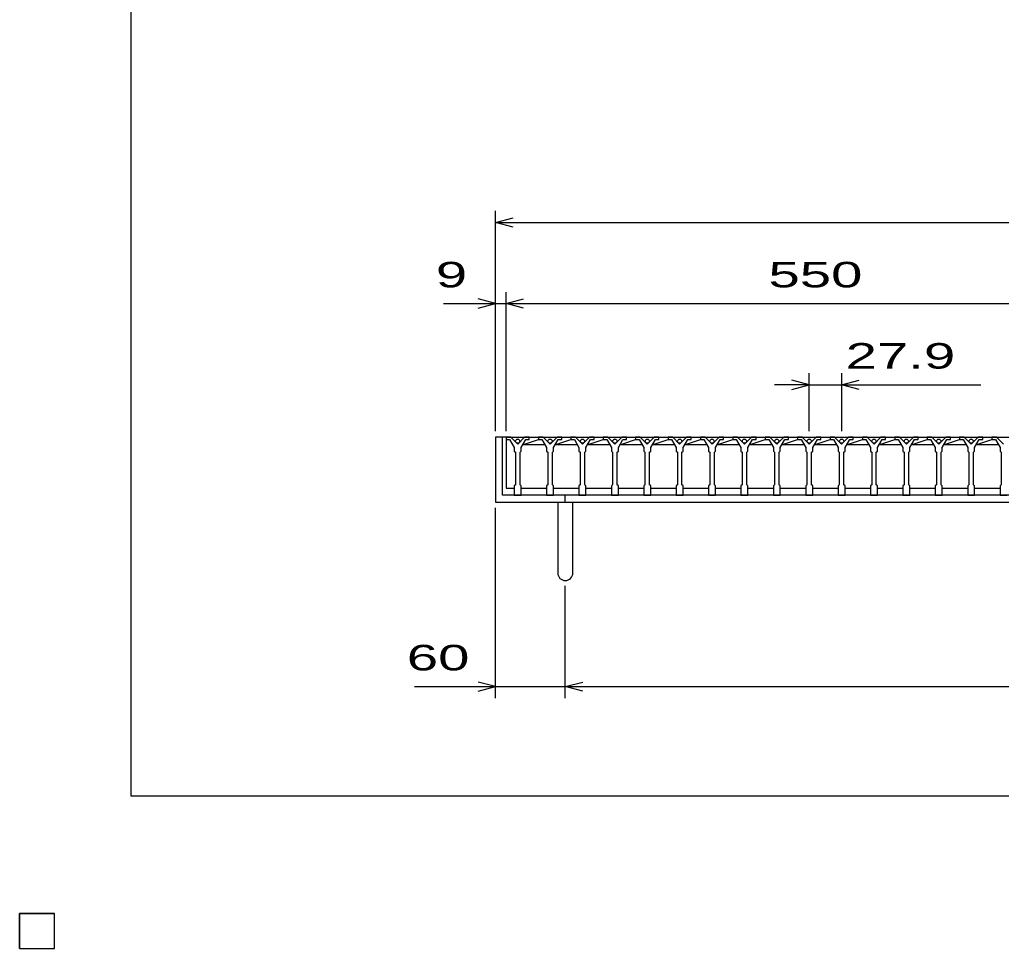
# Model space of a CAD drawing. Units: millimetres, scale not verified. Extents: x -1820 to 1736, y -1282 to 1048.
# Drawn here: x -1820 to -974, y -1282 to -482 of the extents above; entities that cross this region are included whole.
import ezdxf
from ezdxf.enums import TextEntityAlignment as Align

# ---------------------------------------------------------------- set-up
doc = ezdxf.new("R2010")
doc.units = ezdxf.units.MM
doc.header["$LTSCALE"] = 10
for name, color, linetype, lineweight in [('0_2', 150, 'Continuous', 25), ('16', 3, 'Continuous', 25), ('19', 6, 'Continuous', 25), ('22', 2, 'Continuous', 25)]:
    doc.layers.add(name, color=color, linetype=linetype, lineweight=lineweight)
doc.styles.add('ベクトル', font='')
doc.styles.get('ベクトル').set_extended_font_data('ベクトル')

msp = doc.modelspace()

# ---------------------------------------------------------------- linework, layer by layer
at = {"layer": '0_2'}
for p, q in [((-1724, -1151.5), (-1724, 1048.5)), ((1736, -1151.5), (-1724, -1151.5))]:
    msp.add_line(p, q, dxfattribs=at)
at = {"layer": '16'}
for p, q in [((-1401, -842), (-1401, -844)), ((-1397, -842), (-1401, -842)), ((-1401, -842), (-1401, -886)), ((-1401, -842), (-851, -842)), ((-1401, -844), (-1398, -844)), ((-1398, -844), (-1394, -851)), ((-1391, -848), (-1397, -842)), ((-1385, -842), (-1391, -848)), ((-1388, -851), (-1384, -844)), ((-1386, -848.5), (-1373.1, -844)), ((-1381, -842), (-1385, -842)), ((-1384, -844), (-1381, -844)), ((-1381, -844), (-1381, -842)), ((-1373.1, -842), (-1373.1, -844)), ((-1369.1, -842), (-1373.1, -842)), ((-1373.1, -844), (-1370.1, -844)), ((-1370.1, -844), (-1366.1, -851)), ((-1363.1, -848), (-1369.1, -842)), ((-1357.1, -842), (-1363.1, -848)), ((-1360.1, -851), (-1356.1, -844)), ((-1358.1, -848.5), (-1345.2, -844)), ((-1353.1, -842), (-1357.1, -842)), ((-1356.1, -844), (-1353.1, -844)), ((-1353.1, -844), (-1353.1, -842)), ((-1345.2, -842), (-1345.2, -844)), ((-1341.2, -842), (-1345.2, -842)), ((-1345.2, -844), (-1342.2, -844)), ((-1342.2, -844), (-1338.2, -851)), ((-1335.2, -848), (-1341.2, -842)), ((-1329.2, -842), (-1335.2, -848)), ((-1332.2, -851), (-1328.2, -844)), ((-1330.2, -848.5), (-1317.3, -844)), ((-1325.2, -842), (-1329.2, -842)), ((-1328.2, -844), (-1325.2, -844)), ((-1325.2, -844), (-1325.2, -842)), ((-1317.3, -842), (-1317.3, -844)), ((-1313.3, -842), (-1317.3, -842)), ((-1317.3, -844), (-1314.3, -844)), ((-1314.3, -844), (-1310.3, -851)), ((-1307.3, -848), (-1313.3, -842)), ((-1301.3, -842), (-1307.3, -848)), ((-1304.3, -851), (-1300.3, -844)), ((-1302.3, -848.5), (-1289.4, -844)), ((-1297.3, -842), (-1301.3, -842)), ((-1300.3, -844), (-1297.3, -844)), ((-1297.3, -844), (-1297.3, -842)), ((-1289.4, -842), (-1289.4, -844)), ((-1285.4, -842), (-1289.4, -842)), ((-1289.4, -844), (-1286.4, -844)), ((-1286.4, -844), (-1282.4, -851)), ((-1279.4, -848), (-1285.4, -842)), ((-1273.4, -842), (-1279.4, -848)), ((-1276.4, -851), (-1272.4, -844)), ((-1274.4, -848.5), (-1261.5, -844)), ((-1269.4, -842), (-1273.4, -842)), ((-1272.4, -844), (-1269.4, -844)), ((-1269.4, -844), (-1269.4, -842)), ((-1261.5, -842), (-1261.5, -844)), ((-1257.5, -842), (-1261.5, -842)), ((-1261.5, -844), (-1258.5, -844)), ((-1258.5, -844), (-1254.5, -851)), ((-1251.5, -848), (-1257.5, -842)), ((-1245.5, -842), (-1251.5, -848)), ((-1248.5, -851), (-1244.5, -844)), ((-1246.5, -848.5), (-1233.6, -844)), ((-1241.5, -842), (-1245.5, -842)), ((-1244.5, -844), (-1241.5, -844)), ((-1241.5, -844), (-1241.5, -842)), ((-1233.6, -842), (-1233.6, -844)), ((-1229.6, -842), (-1233.6, -842)), ((-1233.6, -844), (-1230.6, -844)), ((-1230.6, -844), (-1226.6, -851)), ((-1223.6, -848), (-1229.6, -842)), ((-1217.6, -842), (-1223.6, -848)), ((-1220.6, -851), (-1216.6, -844)), ((-1218.6, -848.5), (-1205.7, -844)), ((-1213.6, -842), (-1217.6, -842)), ((-1216.6, -844), (-1213.6, -844)), ((-1213.6, -844), (-1213.6, -842)), ((-1205.7, -842), (-1205.7, -844)), ((-1201.7, -842), (-1205.7, -842)), ((-1205.7, -844), (-1202.7, -844)), ((-1202.7, -844), (-1198.7, -851)), ((-1195.7, -848), (-1201.7, -842)), ((-1189.7, -842), (-1195.7, -848)), ((-1192.7, -851), (-1188.7, -844)), ((-1190.7, -848.5), (-1177.8, -844)), ((-1185.7, -842), (-1189.7, -842)), ((-1188.7, -844), (-1185.7, -844)), ((-1185.7, -844), (-1185.7, -842)), ((-1177.8, -842), (-1177.8, -844)), ((-1173.8, -842), (-1177.8, -842)), ((-1177.8, -844), (-1174.8, -844)), ((-1174.8, -844), (-1170.8, -851)), ((-1167.8, -848), (-1173.8, -842)), ((-1161.8, -842), (-1167.8, -848)), ((-1164.8, -851), (-1160.8, -844)), ((-1162.8, -848.5), (-1149.9, -844)), ((-1157.8, -842), (-1161.8, -842)), ((-1160.8, -844), (-1157.8, -844)), ((-1157.8, -844), (-1157.8, -842)), ((-1149.9, -842), (-1149.9, -844)), ((-1145.9, -842), (-1149.9, -842)), ((-1149.9, -844), (-1146.9, -844)), ((-1146.9, -844), (-1142.9, -851)), ((-1139.9, -848), (-1145.9, -842)), ((-1133.9, -842), (-1139.9, -848)), ((-1136.9, -851), (-1132.9, -844)), ((-1134.9, -848.5), (-1122, -844)), ((-1129.9, -842), (-1133.9, -842)), ((-1132.9, -844), (-1129.9, -844)), ((-1129.9, -844), (-1129.9, -842)), ((-1122, -842), (-1122, -844)), ((-1118, -842), (-1122, -842)), ((-1122, -844), (-1119, -844)), ((-1119, -844), (-1115, -851)), ((-1112, -848), (-1118, -842)), ((-1106, -842), (-1112, -848)), ((-1109, -851), (-1105, -844)), ((-1107, -848.5), (-1094.1, -844)), ((-1102, -842), (-1106, -842)), ((-1105, -844), (-1102, -844)), ((-1102, -844), (-1102, -842)), ((-1094.1, -842), (-1094.1, -844)), ((-1090.1, -842), (-1094.1, -842)), ((-1094.1, -844), (-1091.1, -844)), ((-1091.1, -844), (-1087.1, -851)), ((-1084.1, -848), (-1090.1, -842)), ((-1078.1, -842), (-1084.1, -848)), ((-1081.1, -851), (-1077.1, -844)), ((-1079.1, -848.5), (-1066.2, -844)), ((-1074.1, -842), (-1078.1, -842)), ((-1077.1, -844), (-1074.1, -844)), ((-1074.1, -844), (-1074.1, -842)), ((-1066.2, -842), (-1066.2, -844)), ((-1062.2, -842), (-1066.2, -842)), ((-1066.2, -844), (-1063.2, -844)), ((-1063.2, -844), (-1059.2, -851)), ((-1056.2, -848), (-1062.2, -842)), ((-1050.2, -842), (-1056.2, -848)), ((-1053.2, -851), (-1049.2, -844)), ((-1051.2, -848.5), (-1038.3, -844)), ((-1046.2, -842), (-1050.2, -842)), ((-1049.2, -844), (-1046.2, -844)), ((-1046.2, -844), (-1046.2, -842)), ((-1038.3, -842), (-1038.3, -844)), ((-1034.3, -842), (-1038.3, -842)), ((-1038.3, -844), (-1035.3, -844)), ((-1035.3, -844), (-1031.3, -851)), ((-1028.3, -848), (-1034.3, -842)), ((-1022.3, -842), (-1028.3, -848)), ((-1025.3, -851), (-1021.3, -844)), ((-1023.3, -848.5), (-1010.4, -844)), ((-1018.3, -842), (-1022.3, -842)), ((-1021.3, -844), (-1018.3, -844)), ((-1018.3, -844), (-1018.3, -842)), ((-1010.4, -842), (-1010.4, -844)), ((-1006.4, -842), (-1010.4, -842)), ((-1010.4, -844), (-1007.4, -844)), ((-1007.4, -844), (-1003.4, -851)), ((-1000.4, -848), (-1006.4, -842)), ((-994.4, -842), (-1000.4, -848)), ((-997.4, -851), (-993.4, -844)), ((-995.4, -848.5), (-982.5, -844)), ((-990.4, -842), (-994.4, -842)), ((-993.4, -844), (-990.4, -844)), ((-990.4, -844), (-990.4, -842)), ((-982.5, -842), (-982.5, -844)), ((-978.5, -842), (-982.5, -842)), ((-982.5, -844), (-979.5, -844)), ((-979.5, -844), (-975.5, -851)), ((-972.5, -848), (-978.5, -842)), ((-1394, -851), (-1394, -854)), ((-1394, -854), (-1393, -855)), ((-1389, -855), (-1388, -854)), ((-1388, -854), (-1388, -851)), ((-1386, -848.5), (-1368.1, -848.5)), ((-1366.1, -851), (-1366.1, -854)), ((-1366.1, -854), (-1365.1, -855)), ((-1361.1, -855), (-1360.1, -854)), ((-1360.1, -854), (-1360.1, -851)), ((-1358.1, -848.5), (-1340.2, -848.5)), ((-1338.2, -851), (-1338.2, -854)), ((-1338.2, -854), (-1337.2, -855)), ((-1333.2, -855), (-1332.2, -854)), ((-1332.2, -854), (-1332.2, -851)), ((-1330.2, -848.5), (-1312.3, -848.5)), ((-1310.3, -851), (-1310.3, -854)), ((-1310.3, -854), (-1309.3, -855)), ((-1305.3, -855), (-1304.3, -854)), ((-1304.3, -854), (-1304.3, -851)), ((-1302.3, -848.5), (-1284.4, -848.5)), ((-1282.4, -851), (-1282.4, -854)), ((-1282.4, -854), (-1281.4, -855)), ((-1277.4, -855), (-1276.4, -854)), ((-1276.4, -854), (-1276.4, -851)), ((-1274.4, -848.5), (-1256.5, -848.5)), ((-1254.5, -851), (-1254.5, -854)), ((-1254.5, -854), (-1253.5, -855)), ((-1249.5, -855), (-1248.5, -854)), ((-1248.5, -854), (-1248.5, -851)), ((-1246.5, -848.5), (-1228.6, -848.5)), ((-1226.6, -851), (-1226.6, -854)), ((-1226.6, -854), (-1225.6, -855)), ((-1221.6, -855), (-1220.6, -854)), ((-1220.6, -854), (-1220.6, -851)), ((-1218.6, -848.5), (-1200.7, -848.5)), ((-1198.7, -851), (-1198.7, -854)), ((-1198.7, -854), (-1197.7, -855)), ((-1193.7, -855), (-1192.7, -854)), ((-1192.7, -854), (-1192.7, -851)), ((-1190.7, -848.5), (-1172.8, -848.5)), ((-1170.8, -851), (-1170.8, -854)), ((-1170.8, -854), (-1169.8, -855)), ((-1165.8, -855), (-1164.8, -854)), ((-1164.8, -854), (-1164.8, -851)), ((-1162.8, -848.5), (-1144.9, -848.5)), ((-1142.9, -851), (-1142.9, -854)), ((-1142.9, -854), (-1141.9, -855)), ((-1137.9, -855), (-1136.9, -854)), ((-1136.9, -854), (-1136.9, -851)), ((-1134.9, -848.5), (-1117, -848.5)), ((-1115, -851), (-1115, -854)), ((-1115, -854), (-1114, -855)), ((-1110, -855), (-1109, -854)), ((-1109, -854), (-1109, -851)), ((-1107, -848.5), (-1089.1, -848.5)), ((-1087.1, -851), (-1087.1, -854)), ((-1087.1, -854), (-1086.1, -855)), ((-1082.1, -855), (-1081.1, -854)), ((-1081.1, -854), (-1081.1, -851)), ((-1079.1, -848.5), (-1061.2, -848.5)), ((-1059.2, -851), (-1059.2, -854)), ((-1059.2, -854), (-1058.2, -855)), ((-1054.2, -855), (-1053.2, -854)), ((-1053.2, -854), (-1053.2, -851)), ((-1051.2, -848.5), (-1033.3, -848.5)), ((-1031.3, -851), (-1031.3, -854)), ((-1031.3, -854), (-1030.3, -855)), ((-1026.3, -855), (-1025.3, -854)), ((-1025.3, -854), (-1025.3, -851)), ((-1023.3, -848.5), (-1005.4, -848.5)), ((-1003.4, -851), (-1003.4, -854)), ((-1003.4, -854), (-1002.4, -855)), ((-998.4, -855), (-997.4, -854)), ((-997.4, -854), (-997.4, -851)), ((-995.4, -848.5), (-977.5, -848.5)), ((-975.5, -851), (-975.5, -854)), ((-975.5, -854), (-974.5, -855)), ((-1393, -855), (-1393, -883)), ((-1389, -883), (-1389, -855)), ((-1365.1, -855), (-1365.1, -883)), ((-1361.1, -883), (-1361.1, -855)), ((-1337.2, -855), (-1337.2, -883)), ((-1333.2, -883), (-1333.2, -855)), ((-1309.3, -855), (-1309.3, -883)), ((-1305.3, -883), (-1305.3, -855)), ((-1281.4, -855), (-1281.4, -883)), ((-1277.4, -883), (-1277.4, -855)), ((-1253.5, -855), (-1253.5, -883)), ((-1249.5, -883), (-1249.5, -855)), ((-1225.6, -855), (-1225.6, -883)), ((-1221.6, -883), (-1221.6, -855)), ((-1197.7, -855), (-1197.7, -883)), ((-1193.7, -883), (-1193.7, -855)), ((-1169.8, -855), (-1169.8, -883)), ((-1165.8, -883), (-1165.8, -855)), ((-1141.9, -855), (-1141.9, -883)), ((-1137.9, -883), (-1137.9, -855)), ((-1114, -855), (-1114, -883)), ((-1110, -883), (-1110, -855)), ((-1086.1, -855), (-1086.1, -883)), ((-1082.1, -883), (-1082.1, -855)), ((-1058.2, -855), (-1058.2, -883)), ((-1054.2, -883), (-1054.2, -855)), ((-1030.3, -855), (-1030.3, -883)), ((-1026.3, -883), (-1026.3, -855)), ((-1002.4, -855), (-1002.4, -883)), ((-998.4, -883), (-998.4, -855)), ((-974.5, -855), (-974.5, -883)), ((-1401, -886), (-1394, -886)), ((-1393, -883), (-1394, -884)), ((-1394, -884), (-1394, -892)), ((-1388, -884), (-1389, -883)), ((-1388, -892), (-1388, -884)), ((-1388, -886), (-1366.1, -886)), ((-1365.1, -883), (-1366.1, -884)), ((-1366.1, -884), (-1366.1, -892)), ((-1360.1, -884), (-1361.1, -883)), ((-1360.1, -892), (-1360.1, -884)), ((-1360.1, -886), (-1338.2, -886)), ((-1337.2, -883), (-1338.2, -884)), ((-1338.2, -884), (-1338.2, -892)), ((-1332.2, -884), (-1333.2, -883)), ((-1332.2, -892), (-1332.2, -884)), ((-1332.2, -886), (-1310.3, -886)), ((-1309.3, -883), (-1310.3, -884)), ((-1310.3, -884), (-1310.3, -892)), ((-1304.3, -884), (-1305.3, -883)), ((-1304.3, -892), (-1304.3, -884)), ((-1304.3, -886), (-1282.4, -886)), ((-1281.4, -883), (-1282.4, -884)), ((-1282.4, -884), (-1282.4, -892)), ((-1276.4, -884), (-1277.4, -883)), ((-1276.4, -892), (-1276.4, -884)), ((-1276.4, -886), (-1254.5, -886)), ((-1253.5, -883), (-1254.5, -884)), ((-1254.5, -884), (-1254.5, -892)), ((-1248.5, -884), (-1249.5, -883)), ((-1248.5, -892), (-1248.5, -884)), ((-1248.5, -886), (-1226.6, -886)), ((-1225.6, -883), (-1226.6, -884)), ((-1226.6, -884), (-1226.6, -892)), ((-1220.6, -884), (-1221.6, -883)), ((-1220.6, -892), (-1220.6, -884)), ((-1220.6, -886), (-1198.7, -886)), ((-1197.7, -883), (-1198.7, -884)), ((-1198.7, -884), (-1198.7, -892)), ((-1192.7, -884), (-1193.7, -883)), ((-1192.7, -892), (-1192.7, -884)), ((-1192.7, -886), (-1170.8, -886)), ((-1169.8, -883), (-1170.8, -884)), ((-1170.8, -884), (-1170.8, -892)), ((-1164.8, -884), (-1165.8, -883)), ((-1164.8, -892), (-1164.8, -884)), ((-1164.8, -886), (-1142.9, -886)), ((-1141.9, -883), (-1142.9, -884)), ((-1142.9, -884), (-1142.9, -892)), ((-1136.9, -884), (-1137.9, -883)), ((-1136.9, -892), (-1136.9, -884)), ((-1136.9, -886), (-1115, -886)), ((-1114, -883), (-1115, -884)), ((-1115, -884), (-1115, -892)), ((-1109, -884), (-1110, -883)), ((-1109, -892), (-1109, -884)), ((-1109, -886), (-1087.1, -886)), ((-1086.1, -883), (-1087.1, -884)), ((-1087.1, -884), (-1087.1, -892)), ((-1081.1, -884), (-1082.1, -883)), ((-1081.1, -892), (-1081.1, -884)), ((-1081.1, -886), (-1059.2, -886)), ((-1058.2, -883), (-1059.2, -884)), ((-1059.2, -884), (-1059.2, -892)), ((-1053.2, -884), (-1054.2, -883)), ((-1053.2, -892), (-1053.2, -884)), ((-1053.2, -886), (-1031.3, -886)), ((-1030.3, -883), (-1031.3, -884)), ((-1031.3, -884), (-1031.3, -892)), ((-1025.3, -884), (-1026.3, -883)), ((-1025.3, -892), (-1025.3, -884)), ((-1025.3, -886), (-1003.4, -886)), ((-1002.4, -883), (-1003.4, -884)), ((-1003.4, -884), (-1003.4, -892)), ((-997.4, -884), (-998.4, -883)), ((-997.4, -892), (-997.4, -884)), ((-997.4, -886), (-975.5, -886)), ((-974.5, -883), (-975.5, -884)), ((-975.5, -884), (-975.5, -892)), ((-1394, -892), (-1388, -892)), ((-1366.1, -892), (-1360.1, -892)), ((-1338.2, -892), (-1332.2, -892)), ((-1310.3, -892), (-1304.3, -892)), ((-1282.4, -892), (-1276.4, -892)), ((-1254.5, -892), (-1248.5, -892)), ((-1226.6, -892), (-1220.6, -892)), ((-1198.7, -892), (-1192.7, -892)), ((-1170.8, -892), (-1164.8, -892)), ((-1142.9, -892), (-1136.9, -892)), ((-1115, -892), (-1109, -892)), ((-1087.1, -892), (-1081.1, -892)), ((-1059.2, -892), (-1053.2, -892)), ((-1031.3, -892), (-1025.3, -892)), ((-1003.4, -892), (-997.4, -892)), ((-975.5, -892), (-969.5, -892)), ((-1820, -1252.5), (-1790, -1252.5)), ((-1820, -1282.5), (-1820, -1252.5)), ((-1820, -1252.5), (-1790, -1252.5)), ((-1820, -1282.5), (-1820, -1252.5)), ((-1820, -1252.5), (-1790, -1252.5)), ((-1820, -1282.5), (-1820, -1252.5)), ((-1820, -1252.5), (-1790, -1252.5)), ((-1820, -1282.5), (-1820, -1252.5)), ((-1820, -1252.5), (-1790, -1252.5)), ((-1820, -1282.5), (-1820, -1252.5)), ((-1790, -1282.5), (-1790, -1252.5)), ((-1790, -1282.5), (-1790, -1252.5)), ((-1790, -1282.5), (-1790, -1252.5)), ((-1790, -1282.5), (-1790, -1252.5)), ((-1790, -1282.5), (-1790, -1252.5)), ((-1820, -1282.5), (-1790, -1282.5)), ((-1820, -1282.5), (-1790, -1282.5)), ((-1820, -1282.5), (-1790, -1282.5)), ((-1820, -1282.5), (-1790, -1282.5)), ((-1820, -1282.5), (-1790, -1282.5))]:
    msp.add_line(p, q, dxfattribs=at)
for centre in [(-1391, -845.5), (-1363.1, -845.5), (-1335.2, -845.5), (-1307.3, -845.5), (-1279.4, -845.5), (-1251.5, -845.5), (-1223.6, -845.5), (-1195.7, -845.5), (-1167.8, -845.5), (-1139.9, -845.5), (-1112, -845.5), (-1084.1, -845.5), (-1056.2, -845.5), (-1028.3, -845.5), (-1000.4, -845.5)]:
    msp.add_circle(centre, 1.8, dxfattribs=at)
at = {"layer": '19'}
for p, q in [((-1401, -842), (-1410, -842)), ((-1410, -842), (-1410, -898)), ((-1404, -892), (-1404, -842)), ((-296, -892), (-1404, -892)), ((-1350, -898), (-1350, -892)), ((-1410, -898), (-290, -898)), ((-1356.5, -898), (-1356.5, -959.11)), ((-1343.5, -959.11), (-1343.5, -898))]:
    msp.add_line(p, q, dxfattribs=at)
msp.add_arc((-1350, -959.11), 6.5, 180, 0, dxfattribs=at)
at = {"layer": '22', "color": 4}
for p, q in [((-1410, -837), (-1410, -647)), ((-1410, -657), (-1395, -653)), ((-1395, -661), (-1410, -657)), ((-1410, -657), (-290, -657)), ((-1410, -837), (-1410, -717)), ((-1401, -837), (-1401, -717)), ((-1455, -727), (-1410, -727)), ((-1410, -727), (-1425, -723)), ((-1425, -731), (-1410, -727)), ((-1410, -727), (-1401, -727)), ((-1401, -727), (-1386, -723)), ((-1386, -731), (-1401, -727)), ((-1401, -727), (-851, -727)), ((-1139.9, -797), (-1154.9, -793)), ((-1139.9, -837), (-1139.9, -787)), ((-1112, -787), (-1112, -837)), ((-1112, -797), (-1097, -793)), ((-1139.9, -797), (-1169.9, -797)), ((-1154.9, -801), (-1139.9, -797)), ((-1139.9, -797), (-1112, -797)), ((-1097, -801), (-1112, -797)), ((-1112, -797), (-992, -797)), ((-1410, -1067), (-1410, -903)), ((-1350, -1067), (-1350, -970)), ((-1410, -1057), (-1425, -1053)), ((-1350, -1057), (-1335, -1053)), ((-1480, -1057), (-1410, -1057)), ((-1425, -1061), (-1410, -1057)), ((-1410, -1057), (-1350, -1057)), ((-1335, -1061), (-1350, -1057)), ((-1350, -1057), (-350, -1057))]:
    msp.add_line(p, q, dxfattribs=at)
at = {"layer": '22'}
for p, q in [((-1790, -1252.5), (-1820, -1252.5)), ((-1820, -1252.5), (-1820, -1282.5)), ((-1790, -1252.5), (-1820, -1252.5)), ((-1820, -1252.5), (-1820, -1282.5)), ((-1790, -1252.5), (-1820, -1252.5)), ((-1820, -1252.5), (-1820, -1282.5)), ((-1790, -1282.5), (-1790, -1252.5)), ((-1790, -1282.5), (-1790, -1252.5)), ((-1790, -1282.5), (-1790, -1252.5)), ((-1820, -1282.5), (-1790, -1282.5)), ((-1820, -1282.5), (-1790, -1282.5)), ((-1820, -1282.5), (-1790, -1282.5))]:
    msp.add_line(p, q, dxfattribs=at)

# ---------------------------------------------------------------- texts
at = {"layer": '22', "style": 'ベクトル', "width": 1.65}
for s, p in [(' 9 ', (-1475, -702)), (' 550 ', (-1188.5, -702)), (' 27.9 ', (-1122, -772)), (' 60 ', (-1500, -1032))]:
    msp.add_text(s, height=21.99, dxfattribs=at).set_placement(p, align=Align.MIDDLE_LEFT)

doc.saveas('drawing.dxf')
